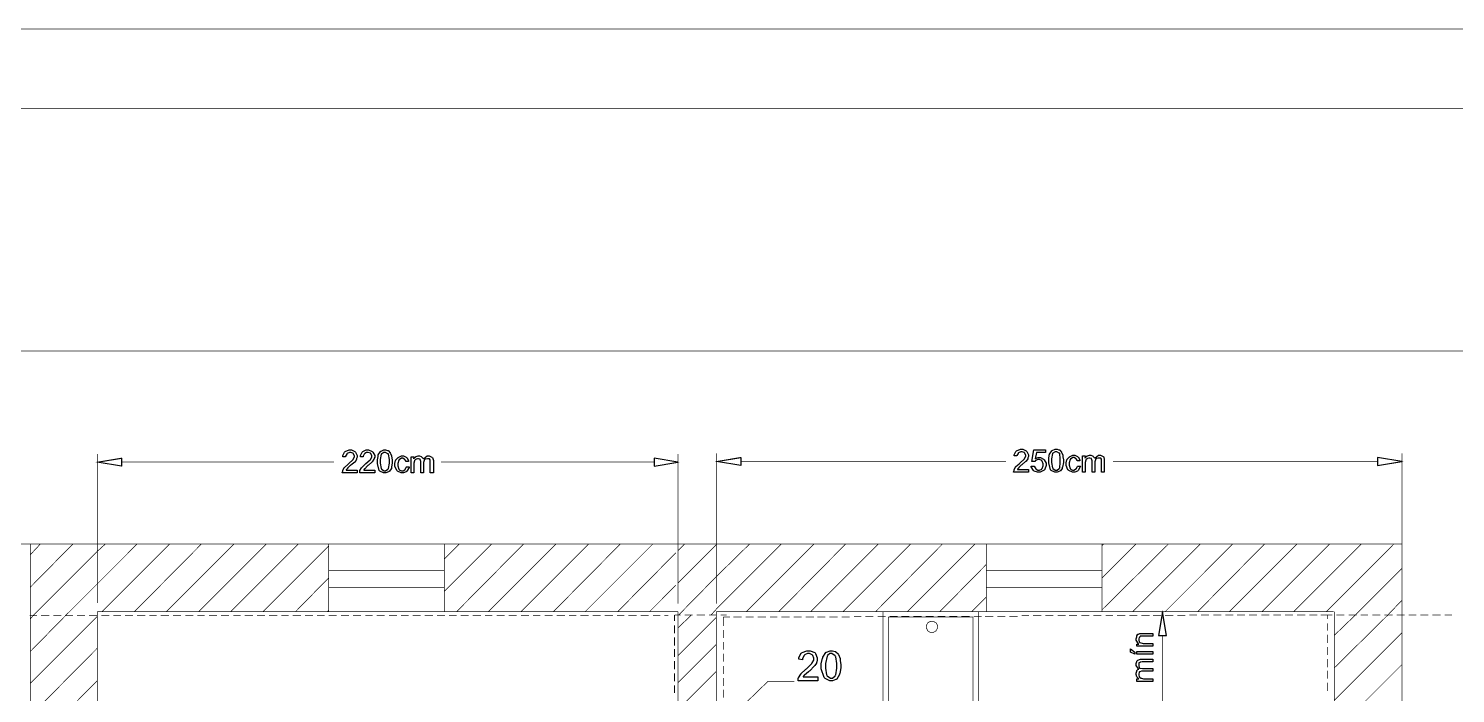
# Model space of a CAD drawing. Extents: x 0 to 210, y 0 to 297.
# Drawn here: x 71.5 to 160.9, y 255.3 to 296.9 of the extents above; entities that cross this region are included whole.
import ezdxf

# ---------------------------------------------------------------- set-up
doc = ezdxf.new("R2010")
doc.units = 0
doc.header["$MEASUREMENT"] = 0
for name, color, linetype in [('C00-00-00-BLACK', 7, 'Continuous'), ('C00-7E-FF', 150, 'Continuous'), ('CFF-7E-00', 30, 'Continuous')]:
    doc.layers.add(name, color=color, linetype=linetype)

msp = doc.modelspace()

# ---------------------------------------------------------------- linework, layer by layer
at = {"layer": 'C00-00-00-BLACK', "const_width": 0.0423}
for points in [[(0.0427, -0.3886), (210.36, -0.3886), (210.36, 296.883), (0.0427, 296.883), (0.0427, -0.3886)], [(128.463, 259.453), (128.463, 259.516), (128.352, 259.702), (128.149, 259.792), (128.082, 259.792), (128.022, 259.792), (127.849, 259.702), (127.744, 259.516), (127.744, 259.453), (127.744, 259.386), (127.849, 259.182), (128.022, 259.07), (128.082, 259.07), (128.149, 259.07), (128.352, 259.182), (128.463, 259.386), (128.463, 259.453)]]:
    msp.add_lwpolyline(points, close=True, dxfattribs=at)
for points in [[(59.5023, 276.706), (169.646, 276.706)], [(71.5906, 264.626), (58.1021, 264.626)], [(71.5906, 263.948), (72.2256, 264.626)], [(71.5906, 261.914), (74.264, 264.626)], [(71.5906, 264.626), (71.5906, 197.017)], [(157.557, 264.626), (71.5906, 264.626)], [(76.2977, 264.626), (75.7894, 264.16), (71.7599, 260.134)], [(78.2906, 264.626), (75.7894, 262.125), (73.7955, 260.134)], [(76.0857, 260.387), (80.3271, 264.626)], [(78.1209, 260.387), (82.32, 264.626)], [(80.1165, 260.387), (84.3566, 264.626)], [(82.1503, 260.387), (86.3921, 264.626)], [(84.1431, 260.387), (88.3846, 264.626)], [(86.1797, 260.387), (90.2945, 264.499)], [(90.2945, 260.387), (90.2945, 264.626)], [(97.5473, 263.694), (98.4772, 264.626)], [(97.5473, 261.659), (100.516, 264.626)], [(97.5473, 264.626), (97.5473, 260.387)], [(98.3093, 260.387), (102.508, 264.626)], [(100.303, 260.387), (104.545, 264.626)], [(102.339, 260.387), (106.579, 264.626)], [(104.372, 260.387), (108.572, 264.626)], [(106.368, 260.387), (110.61, 264.626)], [(108.402, 260.387), (112.051, 264.075)], [(112.178, 264.203), (112.601, 264.626)], [(112.178, 262.168), (114.596, 264.583)], [(114.596, 264.583), (114.639, 264.626)], [(114.596, 262.591), (116.673, 264.626)], [(114.596, 260.557), (118.666, 264.626)], [(116.462, 260.387), (120.702, 264.626)], [(118.496, 260.387), (122.695, 264.626)], [(120.492, 260.387), (124.733, 264.626)], [(122.525, 260.387), (126.767, 264.626)], [(124.564, 260.387), (128.76, 264.626)], [(126.555, 260.387), (130.797, 264.626)], [(131.516, 260.387), (131.516, 264.626)], [(138.768, 264.541), (138.854, 264.626)], [(138.768, 262.507), (140.891, 264.626)], [(138.768, 260.514), (142.925, 264.626)], [(138.768, 264.626), (138.768, 260.387)], [(140.678, 260.387), (144.92, 264.626)], [(142.714, 260.387), (146.955, 264.626)], [(144.75, 260.387), (148.947, 264.626)], [(146.743, 260.387), (150.985, 264.626)], [(148.778, 260.387), (153.019, 264.626)], [(150.773, 260.387), (155.014, 264.626)], [(152.808, 260.387), (157.048, 264.626)], [(157.557, 197.017), (157.557, 264.626)], [(90.2945, 262.973), (97.5473, 262.973)], [(128.59, 260.387), (131.516, 263.353)], [(131.516, 262.973), (138.768, 262.973)], [(153.315, 258.903), (154.631, 260.175), (157.557, 263.099)], [(88.2153, 260.387), (90.2945, 262.507)], [(110.398, 260.387), (112.051, 262.041)], [(112.22, 260.175), (114.596, 262.591)], [(90.2945, 261.914), (97.5473, 261.914)], [(130.586, 260.387), (131.516, 261.319)], [(131.516, 261.914), (138.768, 261.914)], [(157.557, 261.107), (156.668, 260.175), (153.315, 256.868)], [(75.7894, 260.387), (75.7894, 201.213)], [(75.7894, 260.387), (112.178, 260.387)], [(90.2092, 260.387), (90.2945, 260.471)], [(112.178, 260.387), (112.178, 221.771)], [(114.254, 260.175), (114.596, 260.557)], [(114.596, 260.387), (114.596, 221.771)], [(114.596, 260.387), (153.274, 260.387)], [(125.029, 260.387), (125.029, 252.587)], [(131.009, 260.387), (125.029, 260.387)], [(131.009, 252.587), (131.009, 260.387)], [(153.315, 201.213), (153.315, 260.387)], [(72.015, 260.134), (71.549, 260.134)], [(71.5906, 259.921), (71.7599, 260.134)], [(71.5906, 257.886), (73.7955, 260.134)], [(71.5906, 255.895), (75.7894, 260.091)], [(72.7784, 260.134), (72.2683, 260.134)], [(73.5404, 260.134), (73.0331, 260.134)], [(74.264, 260.134), (73.7955, 260.134)], [(75.026, 260.134), (74.5172, 260.134)], [(75.7894, 260.134), (75.2796, 260.134)], [(76.5514, 260.134), (76.0444, 260.134)], [(77.2749, 260.134), (76.8064, 260.134)], [(78.0355, 260.134), (77.5286, 260.134)], [(78.8003, 260.134), (78.2906, 260.134)], [(79.5211, 260.134), (79.0554, 260.134)], [(80.2845, 260.134), (79.7747, 260.134)], [(81.0465, 260.134), (80.5395, 260.134)], [(81.8113, 260.134), (81.3015, 260.134)], [(82.532, 260.134), (82.0663, 260.134)], [(83.2954, 260.134), (82.7885, 260.134)], [(84.0574, 260.134), (83.5505, 260.134)], [(84.781, 260.134), (84.3153, 260.134)], [(85.543, 260.134), (85.0346, 260.134)], [(86.3064, 260.134), (85.7994, 260.134)], [(87.0687, 260.134), (86.5614, 260.134)], [(87.7919, 260.134), (87.3263, 260.134)], [(88.5553, 260.134), (88.0456, 260.134)], [(89.3177, 260.134), (88.8104, 260.134)], [(90.0409, 260.134), (89.5724, 260.134)], [(90.8018, 260.134), (90.2945, 260.134)], [(91.5666, 260.134), (91.0565, 260.134)], [(92.3286, 260.134), (91.8214, 260.134)], [(93.0508, 260.134), (92.5834, 260.134)], [(93.8128, 260.134), (93.3055, 260.134)], [(94.5776, 260.134), (94.0675, 260.134)], [(95.2983, 260.134), (94.8323, 260.134)], [(96.0617, 260.134), (95.5516, 260.134)], [(96.8237, 260.134), (96.3165, 260.134)], [(97.5886, 260.134), (97.0788, 260.134)], [(98.3093, 260.134), (97.8436, 260.134)], [(99.0727, 260.134), (98.5629, 260.134)], [(99.8347, 260.134), (99.3278, 260.134)], [(100.558, 260.134), (100.093, 260.134)], [(101.319, 260.134), (100.812, 260.134)], [(102.084, 260.134), (101.577, 260.134)], [(102.846, 260.134), (102.339, 260.134)], [(103.568, 260.134), (103.104, 260.134)], [(104.33, 260.134), (103.823, 260.134)], [(105.095, 260.134), (104.588, 260.134)], [(105.815, 260.134), (105.35, 260.134)], [(106.579, 260.134), (106.072, 260.134)], [(107.344, 260.134), (106.834, 260.134)], [(108.106, 260.134), (107.599, 260.134)], [(108.828, 260.134), (108.361, 260.134)], [(109.59, 260.134), (109.083, 260.134)], [(110.355, 260.134), (109.845, 260.134)], [(111.075, 260.134), (110.61, 260.134)], [(111.585, 260.134), (111.329, 260.134)], [(111.967, 260.175), (112.347, 260.175)], [(111.967, 259.795), (111.967, 260.175)], [(111.967, 259.03), (111.967, 259.54)], [(112.178, 259.369), (113.027, 260.175)], [(112.178, 257.633), (114.596, 260.048)], [(112.601, 260.175), (113.112, 260.175)], [(113.366, 260.175), (113.874, 260.175)], [(114.128, 260.175), (114.596, 260.175)], [(114.85, 260.175), (115.232, 260.175)], [(115.019, 260.048), (115.442, 260.048)], [(115.019, 259.498), (115.019, 260.048)], [(115.655, 260.048), (116.166, 260.048)], [(116.419, 260.048), (116.928, 260.048)], [(117.181, 260.048), (117.691, 260.048)], [(117.946, 260.048), (118.412, 260.048)], [(118.666, 260.048), (119.177, 260.048)], [(119.43, 260.048), (119.939, 260.048)], [(120.192, 260.048), (120.702, 260.048)], [(120.915, 260.048), (121.423, 260.048)], [(121.679, 260.048), (122.188, 260.048)], [(122.441, 260.048), (122.949, 260.048)], [(123.206, 260.091), (123.672, 260.091)], [(123.926, 260.091), (124.434, 260.091)], [(124.69, 260.091), (125.198, 260.091)], [(125.367, 260.048), (125.367, 252.968)], [(130.67, 260.048), (125.367, 260.048)], [(125.452, 260.091), (125.96, 260.091)], [(126.175, 260.091), (126.683, 260.091)], [(126.937, 260.091), (127.447, 260.091)], [(127.701, 260.091), (128.209, 260.091)], [(128.463, 260.091), (128.932, 260.091)], [(129.185, 260.091), (129.694, 260.091)], [(129.947, 260.091), (130.458, 260.091)], [(130.67, 252.968), (130.67, 260.048)], [(130.712, 260.091), (131.22, 260.091)], [(131.432, 260.091), (131.943, 260.091)], [(132.196, 260.091), (132.705, 260.091)], [(132.959, 260.091), (133.469, 260.091)], [(133.724, 260.134), (134.189, 260.134)], [(134.443, 260.134), (134.954, 260.134)], [(135.208, 260.134), (135.715, 260.134)], [(135.97, 260.134), (136.479, 260.134)], [(136.692, 260.134), (137.2, 260.134)], [(137.454, 260.134), (137.964, 260.134)], [(138.219, 260.134), (138.726, 260.134)], [(138.984, 260.134), (139.449, 260.134)], [(139.703, 260.134), (140.211, 260.134)], [(140.468, 260.134), (140.975, 260.134)], [(141.23, 260.134), (141.737, 260.134)], [(141.952, 260.134), (142.46, 260.134)], [(142.714, 260.134), (143.222, 260.134)], [(143.479, 260.134), (143.986, 260.134)], [(144.241, 260.175), (144.709, 260.175)], [(144.963, 260.175), (145.471, 260.175)], [(145.725, 260.175), (146.235, 260.175)], [(146.49, 260.175), (146.997, 260.175)], [(147.209, 260.175), (147.72, 260.175)], [(147.974, 260.175), (148.481, 260.175)], [(148.736, 260.175), (149.246, 260.175)], [(149.501, 260.175), (149.967, 260.175)], [(150.22, 260.175), (150.73, 260.175)], [(150.985, 260.175), (151.492, 260.175)], [(151.747, 260.175), (152.257, 260.175)], [(152.469, 260.175), (152.892, 260.175)], [(152.892, 260.175), (153.188, 260.175)], [(152.892, 259.921), (152.892, 260.175)], [(152.892, 259.199), (152.892, 259.668)], [(153.445, 260.175), (153.953, 260.175)], [(154.207, 260.175), (154.715, 260.175)], [(154.971, 260.175), (155.437, 260.175)], [(155.691, 260.175), (156.199, 260.175)], [(156.456, 260.175), (156.964, 260.175)], [(157.218, 260.175), (157.729, 260.175)], [(157.982, 260.175), (158.448, 260.175)], [(158.702, 260.175), (159.213, 260.175)], [(159.466, 260.175), (159.975, 260.175)], [(160.228, 260.175), (160.697, 260.175)], [(111.967, 258.268), (111.967, 258.776)], [(115.019, 258.734), (115.019, 259.242)], [(115.019, 258.014), (115.019, 258.48)], [(152.892, 258.437), (152.892, 258.945)], [(153.315, 254.834), (157.557, 259.073)], [(71.5906, 253.86), (75.7894, 258.098)], [(111.967, 257.549), (111.967, 258.056)], [(112.178, 255.936), (114.596, 258.352)], [(115.019, 257.249), (115.019, 257.759)], [(152.892, 257.675), (152.892, 258.184)], [(111.967, 256.784), (111.967, 257.291)], [(112.178, 254.241), (114.596, 256.657)], [(115.019, 256.487), (115.019, 256.994)], [(152.892, 256.91), (152.892, 257.419)], [(152.892, 256.191), (152.892, 256.698)], [(153.315, 252.841), (157.557, 257.08)], [(71.5906, 251.825), (75.7894, 256.064)], [(111.967, 256.021), (111.967, 256.53)], [(111.967, 255.3), (111.967, 255.768)], [(115.019, 255.725), (115.019, 256.232)], [(152.892, 255.426), (152.892, 255.936)], [(115.019, 255.003), (115.019, 255.513)]]:
    msp.add_lwpolyline(points, dxfattribs=at)
at = {"layer": 'C00-7E-FF', "const_width": 0.0423}
for points in [[(75.7894, 260.937), (75.7894, 270.264)], [(112.178, 260.896), (112.178, 270.264)], [(114.596, 260.896), (114.596, 270.306)], [(157.557, 260.937), (157.557, 270.306)], [(77.3162, 269.756), (90.6336, 269.756)], [(110.694, 269.756), (97.3349, 269.756)], [(116.123, 269.798), (132.746, 269.798)], [(156.03, 269.798), (139.449, 269.798)], [(142.544, 260.387), (143.053, 260.387)], [(142.544, 258.903), (142.544, 251.867)], [(114.935, 253.223), (117.82, 256.021), (119.473, 256.021)]]:
    msp.add_lwpolyline(points, dxfattribs=at)
for points in [[(116.123, 270.053), (116.123, 269.542), (114.596, 269.798), (116.123, 270.053)], [(156.03, 270.053), (156.03, 269.542), (157.557, 269.798), (156.03, 270.053)], [(77.3162, 270.01), (77.3162, 269.499), (75.7894, 269.756), (77.3162, 270.01)], [(110.694, 270.01), (110.694, 269.499), (112.178, 269.756), (110.694, 270.01)], [(142.291, 258.903), (142.798, 258.903), (142.544, 260.387), (142.291, 258.903)]]:
    msp.add_lwpolyline(points, close=True, dxfattribs=at)
at = {"layer": 'C00-7E-FF'}
for points in [[(77.3162, 270.01), (77.3162, 269.499), (75.7894, 269.756), (77.3162, 270.01)], [(110.694, 270.01), (110.694, 269.499), (112.178, 269.756), (110.694, 270.01)], [(116.123, 270.053), (116.123, 269.542), (114.596, 269.798), (116.123, 270.053)], [(156.03, 270.053), (156.03, 269.542), (157.557, 269.798), (156.03, 270.053)], [(142.291, 258.903), (142.798, 258.903), (142.544, 260.387), (142.291, 258.903)]]:
    msp.add_lwpolyline(points, close=True, dxfattribs=at)
at = {"layer": 'CFF-7E-00', "const_width": 0.0423}
msp.add_lwpolyline([(5.0478, 291.881), (205.357, 291.881)], dxfattribs=at)
at = {"layer": 'CFF-7E-00'}
for points in [[(92.075, 269.245), (92.075, 269.076), (91.1408, 269.076), (91.1408, 269.107), (91.1722, 269.193), (91.1835, 269.203), (91.1835, 269.256), (91.2566, 269.394), (91.2675, 269.415), (91.2883, 269.426), (91.4922, 269.608), (91.525, 269.628), (91.5568, 269.662), (91.8104, 269.904), (91.8214, 269.925), (91.8312, 269.936), (91.9057, 270.087), (91.9057, 270.137), (91.9057, 270.137), (91.8312, 270.286), (91.8214, 270.306), (91.8104, 270.317), (91.6905, 270.349), (91.652, 270.349), (91.598, 270.349), (91.4495, 270.286), (91.4396, 270.264), (91.4287, 270.254), (91.3529, 270.134), (91.3529, 270.094), (91.1835, 270.094), (91.1835, 270.169), (91.2883, 270.381), (91.3102, 270.39), (91.331, 270.412), (91.5705, 270.518), (91.652, 270.518), (91.725, 270.518), (91.9261, 270.412), (91.9484, 270.39), (91.9688, 270.37), (92.075, 270.163), (92.075, 270.094), (92.075, 270.062), (92.0418, 269.978), (92.0323, 269.967), (92.0323, 269.915), (91.9579, 269.779), (91.9484, 269.756), (91.9261, 269.747), (91.6838, 269.563), (91.652, 269.542), (91.6298, 269.521), (91.4823, 269.378), (91.4823, 269.329), (91.4605, 269.329), (91.3956, 269.267), (91.3956, 269.245), (92.075, 269.245)], [(93.1788, 269.245), (93.1788, 269.076), (92.2443, 269.076), (92.2443, 269.107), (92.2443, 269.179), (92.2443, 269.203), (92.2542, 269.224), (92.3604, 269.394), (92.3713, 269.415), (92.3809, 269.426), (92.5615, 269.608), (92.5834, 269.628), (92.625, 269.662), (92.9019, 269.904), (92.9238, 269.925), (92.9337, 269.936), (93.0092, 270.087), (93.0092, 270.137), (93.0092, 270.137), (92.9337, 270.286), (92.9238, 270.306), (92.9128, 270.317), (92.7597, 270.349), (92.7104, 270.349), (92.6677, 270.349), (92.5505, 270.286), (92.5407, 270.264), (92.5188, 270.254), (92.4553, 270.134), (92.4553, 270.094), (92.2874, 270.094), (92.2874, 270.169), (92.3918, 270.381), (92.414, 270.39), (92.4348, 270.412), (92.6412, 270.518), (92.7104, 270.518), (92.7943, 270.518), (93.0286, 270.412), (93.0508, 270.39), (93.0712, 270.37), (93.1788, 270.163), (93.1788, 270.094), (93.1788, 270.062), (93.1362, 269.992), (93.1362, 269.967), (93.1252, 269.947), (93.03, 269.779), (93.0092, 269.756), (92.9982, 269.747), (92.7848, 269.563), (92.753, 269.542), (92.7308, 269.521), (92.5505, 269.34), (92.5407, 269.329), (92.5407, 269.329), (92.498, 269.267), (92.498, 269.245), (93.1788, 269.245)], [(93.3482, 269.798), (93.3482, 269.894), (93.3898, 270.109), (93.3898, 270.179), (93.3993, 270.211), (93.5373, 270.412), (93.5591, 270.433), (93.5799, 270.444), (93.7535, 270.518), (93.8128, 270.518), (93.865, 270.518), (93.9849, 270.476), (94.0248, 270.476), (94.0347, 270.466), (94.1405, 270.328), (94.1518, 270.306), (94.1613, 270.297), (94.2262, 270.148), (94.2372, 270.137), (94.2372, 270.137), (94.2785, 269.883), (94.2785, 269.798), (94.2785, 269.692), (94.2372, 269.452), (94.2372, 269.372), (94.2262, 269.351), (94.0883, 269.172), (94.0675, 269.161), (94.0456, 269.141), (93.8706, 269.076), (93.8128, 269.076), (93.7274, 269.076), (93.4956, 269.182), (93.4752, 269.203), (93.453, 269.234), (93.3482, 269.657), (93.3482, 269.798)], [(93.5164, 269.798), (93.5164, 269.681), (93.5909, 269.351), (93.6018, 269.329), (93.6114, 269.309), (93.7616, 269.203), (93.8128, 269.203), (93.865, 269.203), (94.0029, 269.309), (94.0248, 269.329), (94.0347, 269.351), (94.1091, 269.686), (94.1091, 269.798), (94.1091, 269.915), (94.0347, 270.243), (94.0248, 270.264), (94.0029, 270.275), (93.8597, 270.349), (93.8128, 270.349), (93.7588, 270.349), (93.6226, 270.275), (93.6018, 270.264), (93.5909, 270.243), (93.5164, 269.91), (93.5164, 269.798)], [(95.1699, 269.457), (95.3396, 269.457), (95.3287, 269.426), (95.1907, 269.183), (95.1699, 269.161), (95.148, 269.151), (94.9745, 269.076), (94.9166, 269.076), (94.8312, 269.076), (94.5981, 269.182), (94.5776, 269.203), (94.5554, 269.224), (94.4506, 269.495), (94.4506, 269.584), (94.4506, 269.66), (94.4824, 269.863), (94.4933, 269.883), (94.5032, 269.905), (94.6408, 270.043), (94.663, 270.053), (94.6838, 270.064), (94.8574, 270.137), (94.9166, 270.137), (94.9798, 270.137), (95.148, 270.064), (95.1699, 270.053), (95.1907, 270.043), (95.2983, 269.86), (95.2983, 269.798), (95.1286, 269.798), (95.1286, 269.829), (95.0641, 269.925), (95.0433, 269.925), (95.0323, 269.936), (94.9456, 270.01), (94.9166, 270.01), (94.8627, 270.01), (94.7138, 269.905), (94.7043, 269.883), (94.6933, 269.874), (94.6203, 269.657), (94.6203, 269.584), (94.6203, 269.511), (94.6824, 269.31), (94.7043, 269.288), (94.7138, 269.278), (94.8655, 269.203), (94.9166, 269.203), (94.9579, 269.203), (95.0641, 269.278), (95.086, 269.288), (95.0958, 269.299), (95.159, 269.437), (95.1699, 269.457)], [(95.4663, 269.076), (95.4663, 270.094), (95.6359, 270.094), (95.6359, 269.967), (95.6359, 269.999), (95.7432, 270.085), (95.7654, 270.094), (95.7749, 270.105), (95.8949, 270.137), (95.9347, 270.137), (95.9764, 270.137), (96.0935, 270.105), (96.1044, 270.094), (96.114, 270.085), (96.2201, 269.978), (96.2311, 269.967), (96.2519, 269.989), (96.4586, 270.137), (96.5274, 270.137), (96.5909, 270.137), (96.7602, 270.064), (96.7825, 270.053), (96.792, 270.043), (96.8664, 269.86), (96.8664, 269.798), (96.8664, 269.076), (96.6555, 269.076), (96.6555, 269.714), (96.6555, 269.756), (96.6555, 269.852), (96.6555, 269.883), (96.6555, 269.905), (96.6128, 269.952), (96.6128, 269.967), (96.581, 269.967), (96.5094, 269.967), (96.4861, 269.967), (96.4861, 269.967), (96.3263, 269.936), (96.3165, 269.925), (96.3055, 269.915), (96.2311, 269.733), (96.2311, 269.671), (96.2311, 269.076), (96.0617, 269.076), (96.0617, 269.756), (96.0617, 269.799), (96.03, 269.915), (96.0205, 269.925), (96.0205, 269.936), (95.9252, 269.967), (95.8935, 269.967), (95.8603, 269.967), (95.7749, 269.936), (95.7654, 269.925), (95.7432, 269.925), (95.6786, 269.863), (95.6786, 269.84), (95.6677, 269.831), (95.6359, 269.679), (95.6359, 269.628), (95.6359, 269.076), (95.4663, 269.076)], [(134.147, 269.288), (134.147, 269.118), (133.215, 269.118), (133.215, 269.15), (133.247, 269.236), (133.258, 269.245), (133.258, 269.299), (133.331, 269.437), (133.342, 269.457), (133.362, 269.469), (133.563, 269.65), (133.597, 269.671), (133.628, 269.703), (133.882, 269.947), (133.893, 269.967), (133.902, 269.978), (133.977, 270.13), (133.977, 270.179), (133.977, 270.179), (133.902, 270.328), (133.893, 270.349), (133.882, 270.36), (133.762, 270.39), (133.724, 270.39), (133.67, 270.39), (133.521, 270.328), (133.511, 270.306), (133.5, 270.297), (133.427, 270.177), (133.427, 270.137), (133.258, 270.137), (133.258, 270.211), (133.362, 270.424), (133.385, 270.433), (133.405, 270.455), (133.644, 270.56), (133.724, 270.56), (133.797, 270.56), (133.998, 270.455), (134.02, 270.433), (134.04, 270.412), (134.147, 270.206), (134.147, 270.137), (134.147, 270.105), (134.113, 270.021), (134.104, 270.01), (134.104, 269.958), (133.998, 269.82), (133.977, 269.798), (133.966, 269.788), (133.755, 269.606), (133.724, 269.584), (133.701, 269.563), (133.554, 269.42), (133.554, 269.372), (133.532, 269.372), (133.469, 269.31), (133.469, 269.288), (134.147, 269.288)], [(134.316, 269.499), (134.527, 269.499), (134.527, 269.457), (134.601, 269.34), (134.612, 269.329), (134.623, 269.32), (134.743, 269.245), (134.784, 269.245), (134.837, 269.245), (134.984, 269.32), (134.995, 269.329), (135.005, 269.351), (135.081, 269.526), (135.081, 269.584), (135.081, 269.649), (135.005, 269.82), (134.995, 269.84), (134.984, 269.852), (134.834, 269.925), (134.784, 269.925), (134.74, 269.925), (134.644, 269.883), (134.612, 269.883), (134.601, 269.874), (134.545, 269.798), (134.527, 269.798), (134.359, 269.798), (134.486, 270.518), (135.208, 270.518), (135.208, 270.349), (134.656, 270.349), (134.57, 269.967), (134.59, 269.989), (134.767, 270.053), (134.826, 270.053), (134.899, 270.053), (135.1, 269.947), (135.122, 269.925), (135.143, 269.904), (135.25, 269.697), (135.25, 269.628), (135.25, 269.544), (135.175, 269.31), (135.165, 269.288), (135.143, 269.256), (134.874, 269.118), (134.784, 269.118), (134.709, 269.118), (134.506, 269.193), (134.486, 269.203), (134.463, 269.224), (134.326, 269.467), (134.316, 269.499)], [(135.418, 269.84), (135.418, 269.937), (135.45, 270.202), (135.461, 270.222), (135.471, 270.254), (135.608, 270.455), (135.631, 270.476), (135.64, 270.487), (135.822, 270.56), (135.884, 270.56), (135.938, 270.56), (136.058, 270.518), (136.099, 270.518), (136.109, 270.509), (136.215, 270.371), (136.226, 270.349), (136.236, 270.339), (136.299, 270.191), (136.31, 270.179), (136.31, 270.095), (136.353, 269.905), (136.353, 269.84), (136.353, 269.735), (136.278, 269.446), (136.269, 269.415), (136.269, 269.362), (136.151, 269.214), (136.142, 269.203), (136.12, 269.182), (135.942, 269.118), (135.884, 269.118), (135.799, 269.118), (135.567, 269.224), (135.547, 269.245), (135.525, 269.277), (135.418, 269.7), (135.418, 269.84)], [(135.588, 269.84), (135.588, 269.723), (135.662, 269.394), (135.673, 269.372), (135.683, 269.351), (135.833, 269.245), (135.884, 269.245), (135.938, 269.245), (136.077, 269.351), (136.099, 269.372), (136.109, 269.394), (136.142, 269.729), (136.142, 269.84), (136.142, 269.958), (136.109, 270.286), (136.099, 270.306), (136.077, 270.317), (135.932, 270.39), (135.884, 270.39), (135.83, 270.39), (135.683, 270.317), (135.673, 270.306), (135.662, 270.286), (135.588, 269.952), (135.588, 269.84)], [(137.241, 269.499), (137.411, 269.499), (137.4, 269.467), (137.262, 269.224), (137.241, 269.203), (137.22, 269.193), (137.046, 269.118), (136.988, 269.118), (136.902, 269.118), (136.67, 269.224), (136.649, 269.245), (136.627, 269.267), (136.522, 269.539), (136.522, 269.628), (136.522, 269.703), (136.554, 269.904), (136.565, 269.925), (136.575, 269.947), (136.712, 270.085), (136.735, 270.094), (136.755, 270.105), (136.929, 270.179), (136.988, 270.179), (137.051, 270.179), (137.22, 270.105), (137.241, 270.094), (137.262, 270.085), (137.368, 269.903), (137.368, 269.84), (137.2, 269.84), (137.2, 269.872), (137.135, 269.967), (137.115, 269.967), (137.104, 269.978), (137.017, 270.053), (136.988, 270.053), (136.934, 270.053), (136.785, 269.947), (136.776, 269.925), (136.754, 269.915), (136.692, 269.7), (136.692, 269.628), (136.692, 269.554), (136.754, 269.351), (136.776, 269.329), (136.785, 269.32), (136.905, 269.245), (136.945, 269.245), (136.987, 269.245), (137.104, 269.32), (137.115, 269.329), (137.135, 269.34), (137.231, 269.478), (137.241, 269.499)], [(137.541, 269.118), (137.541, 270.137), (137.71, 270.137), (137.71, 270.01), (137.71, 270.042), (137.815, 270.127), (137.837, 270.137), (137.847, 270.148), (137.966, 270.179), (138.006, 270.179), (138.048, 270.179), (138.165, 270.148), (138.176, 270.137), (138.186, 270.127), (138.292, 270.021), (138.303, 270.01), (138.323, 270.032), (138.53, 270.179), (138.599, 270.179), (138.662, 270.179), (138.832, 270.105), (138.854, 270.094), (138.864, 270.085), (138.895, 269.903), (138.895, 269.84), (138.895, 269.118), (138.726, 269.118), (138.726, 269.756), (138.726, 269.799), (138.726, 269.894), (138.726, 269.925), (138.726, 269.947), (138.684, 269.995), (138.684, 270.01), (138.653, 270.01), (138.581, 270.01), (138.558, 270.01), (138.515, 270.01), (138.398, 269.978), (138.388, 269.967), (138.377, 269.958), (138.303, 269.776), (138.303, 269.714), (138.303, 269.118), (138.133, 269.118), (138.133, 269.798), (138.133, 269.84), (138.102, 269.958), (138.092, 269.967), (138.092, 269.978), (137.995, 270.01), (137.964, 270.01), (137.932, 270.01), (137.847, 269.978), (137.837, 269.967), (137.815, 269.967), (137.753, 269.905), (137.753, 269.883), (137.742, 269.874), (137.71, 269.722), (137.71, 269.671), (137.71, 269.118), (137.541, 269.118)], [(141.952, 258.225), (140.933, 258.225), (140.933, 258.352), (141.06, 258.352), (141.038, 258.374), (140.891, 258.612), (140.891, 258.691), (140.891, 258.691), (140.933, 258.819), (140.933, 258.86), (140.943, 258.872), (141.006, 258.977), (141.017, 258.987), (141.049, 258.987), (141.119, 259.03), (141.144, 259.03), (141.186, 259.03), (141.28, 259.03), (141.314, 259.03), (141.952, 259.03), (141.952, 258.86), (141.314, 258.86), (141.314, 258.86), (141.186, 258.86), (141.144, 258.86), (141.144, 258.84), (141.103, 258.793), (141.103, 258.776), (141.092, 258.767), (141.06, 258.679), (141.06, 258.648), (141.06, 258.607), (141.092, 258.491), (141.103, 258.48), (141.123, 258.459), (141.33, 258.395), (141.399, 258.395), (141.952, 258.395), (141.952, 258.225)], [(120.957, 256.318), (120.957, 256.064), (119.727, 256.064), (119.727, 256.107), (119.727, 256.202), (119.727, 256.232), (119.736, 256.255), (119.874, 256.467), (119.896, 256.487), (119.906, 256.509), (120.161, 256.752), (120.192, 256.784), (120.245, 256.815), (120.565, 257.143), (120.576, 257.164), (120.596, 257.186), (120.702, 257.361), (120.702, 257.419), (120.702, 257.484), (120.628, 257.654), (120.618, 257.675), (120.596, 257.686), (120.422, 257.759), (120.365, 257.759), (120.3, 257.759), (120.117, 257.686), (120.107, 257.675), (120.085, 257.654), (119.98, 257.447), (119.98, 257.376), (119.769, 257.419), (119.769, 257.515), (119.906, 257.781), (119.939, 257.802), (119.96, 257.824), (120.263, 257.929), (120.365, 257.929), (120.469, 257.929), (120.756, 257.824), (120.788, 257.802), (120.808, 257.77), (120.915, 257.507), (120.915, 257.419), (120.915, 257.367), (120.881, 257.229), (120.872, 257.207), (120.872, 257.154), (120.766, 257.017), (120.745, 256.994), (120.723, 256.974), (120.438, 256.689), (120.406, 256.657), (120.364, 256.625), (120.117, 256.413), (120.107, 256.402), (120.085, 256.402), (120.033, 256.329), (120.023, 256.318), (120.957, 256.318)], [(121.168, 256.994), (121.168, 257.123), (121.243, 257.474), (121.254, 257.506), (121.263, 257.549), (121.442, 257.824), (121.465, 257.845), (121.485, 257.856), (121.725, 257.929), (121.806, 257.929), (121.87, 257.929), (122.038, 257.897), (122.06, 257.886), (122.069, 257.876), (122.218, 257.74), (122.229, 257.718), (122.239, 257.697), (122.345, 257.452), (122.356, 257.419), (122.356, 257.313), (122.399, 257.074), (122.399, 256.994), (122.399, 256.868), (122.324, 256.519), (122.315, 256.487), (122.304, 256.446), (122.134, 256.17), (122.102, 256.148), (122.081, 256.139), (121.874, 256.064), (121.806, 256.064), (121.699, 256.064), (121.401, 256.201), (121.38, 256.232), (121.349, 256.275), (121.168, 256.815), (121.168, 256.994)], [(121.423, 256.994), (121.423, 256.847), (121.496, 256.424), (121.507, 256.402), (121.528, 256.37), (121.736, 256.232), (121.806, 256.232), (121.87, 256.232), (122.038, 256.37), (122.06, 256.402), (122.069, 256.424), (122.145, 256.853), (122.145, 256.994), (122.145, 257.143), (122.069, 257.569), (122.06, 257.59), (122.038, 257.623), (121.831, 257.759), (121.763, 257.759), (121.71, 257.759), (121.559, 257.654), (121.55, 257.633), (121.528, 257.601), (121.423, 257.146), (121.423, 256.994)], [(140.807, 257.718), (140.552, 257.845), (140.552, 258.056), (140.807, 257.845), (140.807, 257.718)], [(141.952, 257.718), (140.933, 257.718), (140.933, 257.886), (141.952, 257.886), (141.952, 257.718)], [(141.952, 256.021), (140.933, 256.021), (140.933, 256.191), (141.06, 256.191), (141.049, 256.202), (140.943, 256.308), (140.933, 256.318), (140.933, 256.318), (140.891, 256.446), (140.891, 256.487), (140.891, 256.541), (140.933, 256.66), (140.933, 256.698), (140.943, 256.709), (141.03, 256.784), (141.06, 256.784), (141.038, 256.806), (140.891, 257.012), (140.891, 257.08), (140.891, 257.143), (140.964, 257.324), (140.975, 257.333), (140.995, 257.344), (141.17, 257.419), (141.23, 257.419), (141.952, 257.419), (141.952, 257.249), (141.314, 257.249), (141.271, 257.249), (141.154, 257.218), (141.144, 257.207), (141.122, 257.207), (141.07, 257.175), (141.06, 257.164), (141.06, 257.143), (141.06, 257.08), (141.06, 257.08), (141.06, 257.028), (141.092, 256.879), (141.103, 256.868), (141.123, 256.858), (141.297, 256.826), (141.356, 256.826), (141.952, 256.826), (141.952, 256.657), (141.271, 256.657), (141.228, 256.657), (141.133, 256.614), (141.103, 256.614), (141.092, 256.605), (141.06, 256.485), (141.06, 256.445), (141.06, 256.413), (141.092, 256.329), (141.103, 256.318), (141.103, 256.297), (141.176, 256.243), (141.187, 256.232), (141.239, 256.232), (141.359, 256.191), (141.399, 256.191), (141.952, 256.191), (141.952, 256.021)]]:
    msp.add_lwpolyline(points, close=True, dxfattribs=at)

doc.saveas('drawing.dxf')
